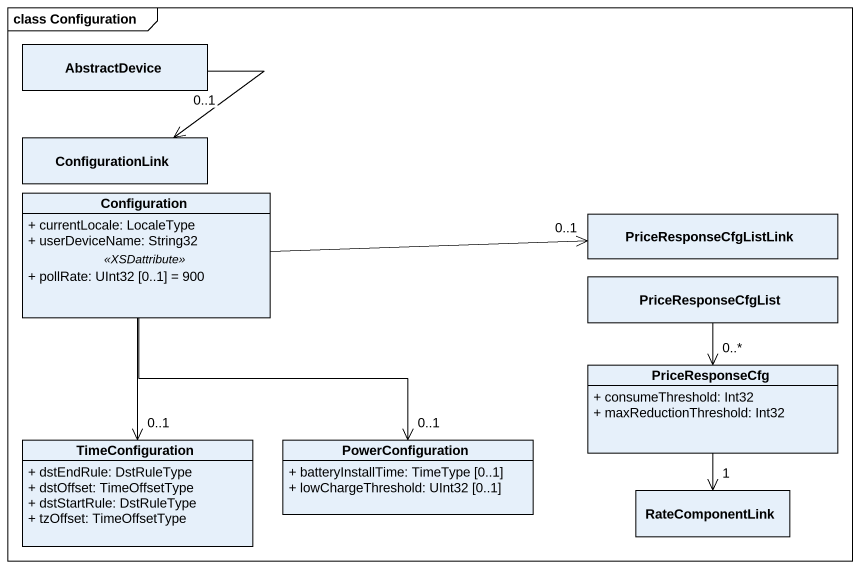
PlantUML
@startuml
mainframe class Configuration
hide circle
hide empty members
skinparam classAttributeIconSize 0
class AbstractDevice
class ConfigurationLink
class Configuration {
  + currentLocale: LocaleType
  + userDeviceName: String32
  .. <<XSDattribute>> ..
  + pollRate: UInt32 [0..1] = 900
}
class PriceResponseCfgListLink
class PriceResponseCfgList
class PriceResponseCfg {
  + consumeThreshold: Int32
  + maxReductionThreshold: Int32
}
class TimeConfiguration {
  + dstEndRule: DstRuleType
  + dstOffset: TimeOffsetType
  + dstStartRule: DstRuleType
  + tzOffset: TimeOffsetType
}
class PowerConfiguration {
  + batteryInstallTime: TimeType [0..1]
  + lowChargeThreshold: UInt32 [0..1]
}
class RateComponentLink
AbstractDevice --> "0..1" ConfigurationLink
Configuration -right-> "0..1" PriceResponseCfgListLink
Configuration --> "0..1" TimeConfiguration
Configuration --> "0..1" PowerConfiguration
PriceResponseCfgList --> "0..*" PriceResponseCfg
PriceResponseCfg --> "1" RateComponentLink
@enduml
